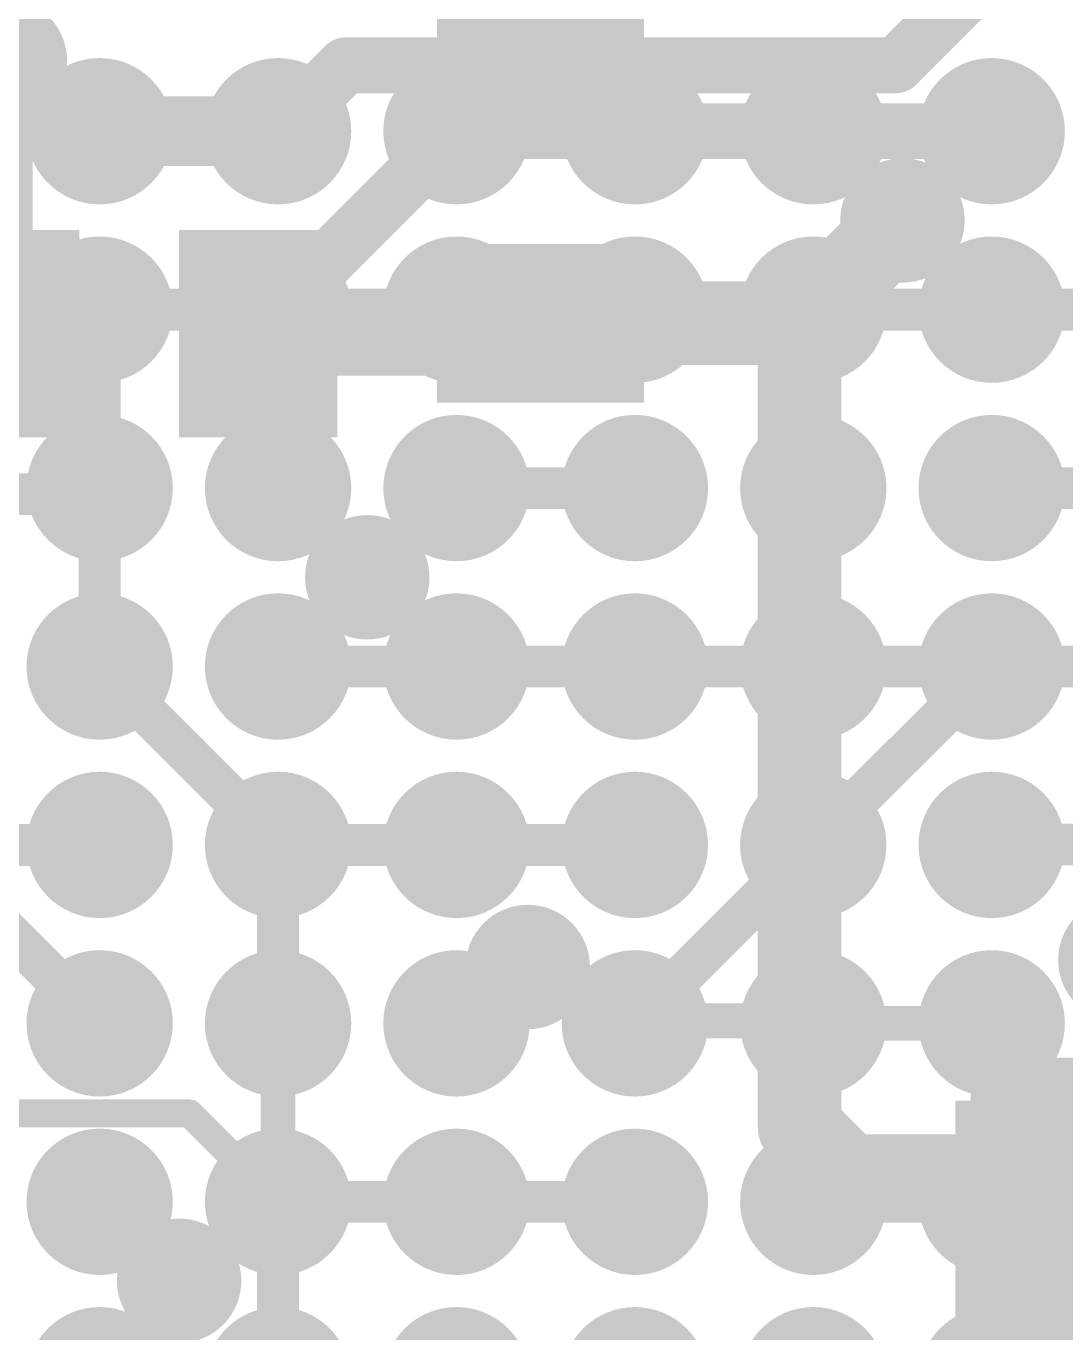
# Model space of a CAD drawing. Header units: millimetres. Extents: x -0.39 to 4.37, y -0.38 to 3.54.
# Drawn here: x 1.79 to 1.9392, y 1.5855 to 1.7729 of the extents above; entities that cross this region are included whole.
import ezdxf

# ---------------------------------------------------------------- set-up
doc = ezdxf.new("R2010")
doc.units = ezdxf.units.MM
doc.header["$MEASUREMENT"] = 0
for name, color, linetype in [('BottomLayer', 5, 'Continuous'), ('BottomPaste', 16, 'Continuous'), ('BottomSolder', 6, 'Continuous'), ('TopLayer', 1, 'Continuous'), ('TopPaste', 8, 'Continuous'), ('TopSolder', 216, 'Continuous'), ('ViaHoleLayer', 16, 'Continuous')]:
    doc.layers.add(name, color=color, linetype=linetype)

# ---------------------------------------------------------------- blocks, each defined once
blk = doc.blocks.new('RK3399_364')
at = {"layer": 'TopLayer'}
h = blk.add_hatch(color=1, dxfattribs=at)
edge = h.paths.add_edge_path()
edge.add_arc((-0.1023618, 0.0255905), 0.006496, 0, 360)
h = blk.add_hatch(color=1, dxfattribs=at)
edge = h.paths.add_edge_path()
edge.add_arc((-0.0767718, 0.0255905), 0.006496, 0, 360)
h = blk.add_hatch(color=1, dxfattribs=at)
edge = h.paths.add_edge_path()
edge.add_arc((-0.0511818, 0.0255905), 0.006496, 0, 360)
h = blk.add_hatch(color=1, dxfattribs=at)
edge = h.paths.add_edge_path()
edge.add_arc((-0.0255898, 0.0255905), 0.006496, 0, 360)
h = blk.add_hatch(color=1, dxfattribs=at)
edge = h.paths.add_edge_path()
edge.add_arc((2e-07, 0.0255905), 0.006496, 0, 360)
h = blk.add_hatch(color=1, dxfattribs=at)
edge = h.paths.add_edge_path()
edge.add_arc((0.0255902, 0.0255905), 0.006496, 0, 360)
h = blk.add_hatch(color=1, dxfattribs=at)
edge = h.paths.add_edge_path()
edge.add_arc((-0.1023618, 5e-07), 0.006496, 0, 360)
h = blk.add_hatch(color=1, dxfattribs=at)
edge = h.paths.add_edge_path()
edge.add_arc((-0.0767718, 5e-07), 0.006496, 0, 360)
h = blk.add_hatch(color=1, dxfattribs=at)
edge = h.paths.add_edge_path()
edge.add_arc((-0.0511818, 5e-07), 0.006496, 0, 360)
h = blk.add_hatch(color=1, dxfattribs=at)
edge = h.paths.add_edge_path()
edge.add_arc((-0.0255898, 5e-07), 0.006496, 0, 360)
h = blk.add_hatch(color=1, dxfattribs=at)
edge = h.paths.add_edge_path()
edge.add_arc((2e-07, 5e-07), 0.006496, 0, 360)
h = blk.add_hatch(color=1, dxfattribs=at)
edge = h.paths.add_edge_path()
edge.add_arc((0.0255902, 5e-07), 0.006496, 0, 360)
h = blk.add_hatch(color=1, dxfattribs=at)
edge = h.paths.add_edge_path()
edge.add_arc((-0.1023618, -0.0255915), 0.006496, 0, 360)
h = blk.add_hatch(color=1, dxfattribs=at)
edge = h.paths.add_edge_path()
edge.add_arc((-0.0767718, -0.0255915), 0.006496, 0, 360)
h = blk.add_hatch(color=1, dxfattribs=at)
edge = h.paths.add_edge_path()
edge.add_arc((-0.0511818, -0.0255915), 0.006496, 0, 360)
h = blk.add_hatch(color=1, dxfattribs=at)
edge = h.paths.add_edge_path()
edge.add_arc((-0.0255898, -0.0255915), 0.006496, 0, 360)
h = blk.add_hatch(color=1, dxfattribs=at)
edge = h.paths.add_edge_path()
edge.add_arc((2e-07, -0.0255915), 0.006496, 0, 360)
h = blk.add_hatch(color=1, dxfattribs=at)
edge = h.paths.add_edge_path()
edge.add_arc((0.0255902, -0.0255915), 0.006496, 0, 360)
h = blk.add_hatch(color=1, dxfattribs=at)
edge = h.paths.add_edge_path()
edge.add_arc((-0.1023618, -0.0511815), 0.006496, 0, 360)
h = blk.add_hatch(color=1, dxfattribs=at)
edge = h.paths.add_edge_path()
edge.add_arc((-0.0767718, -0.0511815), 0.006496, 0, 360)
h = blk.add_hatch(color=1, dxfattribs=at)
edge = h.paths.add_edge_path()
edge.add_arc((-0.0511818, -0.0511815), 0.006496, 0, 360)
h = blk.add_hatch(color=1, dxfattribs=at)
edge = h.paths.add_edge_path()
edge.add_arc((-0.0255898, -0.0511815), 0.006496, 0, 360)
h = blk.add_hatch(color=1, dxfattribs=at)
edge = h.paths.add_edge_path()
edge.add_arc((2e-07, -0.0511815), 0.006496, 0, 360)
h = blk.add_hatch(color=1, dxfattribs=at)
edge = h.paths.add_edge_path()
edge.add_arc((0.0255902, -0.0511815), 0.006496, 0, 360)
h = blk.add_hatch(color=1, dxfattribs=at)
edge = h.paths.add_edge_path()
edge.add_arc((-0.1023618, -0.0767715), 0.006496, 0, 360)
h = blk.add_hatch(color=1, dxfattribs=at)
edge = h.paths.add_edge_path()
edge.add_arc((-0.0767718, -0.0767715), 0.006496, 0, 360)
h = blk.add_hatch(color=1, dxfattribs=at)
edge = h.paths.add_edge_path()
edge.add_arc((-0.0511818, -0.0767715), 0.006496, 0, 360)
h = blk.add_hatch(color=1, dxfattribs=at)
edge = h.paths.add_edge_path()
edge.add_arc((-0.0255898, -0.0767715), 0.006496, 0, 360)
h = blk.add_hatch(color=1, dxfattribs=at)
edge = h.paths.add_edge_path()
edge.add_arc((2e-07, -0.0767715), 0.006496, 0, 360)
h = blk.add_hatch(color=1, dxfattribs=at)
edge = h.paths.add_edge_path()
edge.add_arc((0.0255902, -0.0767715), 0.006496, 0, 360)
h = blk.add_hatch(color=1, dxfattribs=at)
edge = h.paths.add_edge_path()
edge.add_arc((-0.1023618, -0.1023615), 0.006496, 0, 360)
h = blk.add_hatch(color=1, dxfattribs=at)
edge = h.paths.add_edge_path()
edge.add_arc((-0.0767718, -0.1023615), 0.006496, 0, 360)
h = blk.add_hatch(color=1, dxfattribs=at)
edge = h.paths.add_edge_path()
edge.add_arc((-0.0511818, -0.1023615), 0.006496, 0, 360)
h = blk.add_hatch(color=1, dxfattribs=at)
edge = h.paths.add_edge_path()
edge.add_arc((-0.0255898, -0.1023615), 0.006496, 0, 360)
h = blk.add_hatch(color=1, dxfattribs=at)
edge = h.paths.add_edge_path()
edge.add_arc((2e-07, -0.1023615), 0.006496, 0, 360)
h = blk.add_hatch(color=1, dxfattribs=at)
edge = h.paths.add_edge_path()
edge.add_arc((0.0255902, -0.1023615), 0.006496, 0, 360)
h = blk.add_hatch(color=1, dxfattribs=at)
edge = h.paths.add_edge_path()
edge.add_arc((-0.1023618, -0.1279535), 0.006496, 0, 360)
h = blk.add_hatch(color=1, dxfattribs=at)
edge = h.paths.add_edge_path()
edge.add_arc((-0.0767718, -0.1279535), 0.006496, 0, 360)
h = blk.add_hatch(color=1, dxfattribs=at)
edge = h.paths.add_edge_path()
edge.add_arc((-0.0511818, -0.1279535), 0.006496, 0, 360)
h = blk.add_hatch(color=1, dxfattribs=at)
edge = h.paths.add_edge_path()
edge.add_arc((-0.0255898, -0.1279535), 0.006496, 0, 360)
h = blk.add_hatch(color=1, dxfattribs=at)
edge = h.paths.add_edge_path()
edge.add_arc((2e-07, -0.1279535), 0.006496, 0, 360)
h = blk.add_hatch(color=1, dxfattribs=at)
edge = h.paths.add_edge_path()
edge.add_arc((0.0255902, -0.1279535), 0.006496, 0, 360)
at = {"layer": 'TopPaste'}
h = blk.add_hatch(color=8, dxfattribs=at)
edge = h.paths.add_edge_path()
edge.add_arc((-0.1023618, 0.0255905), 0.006496, 0, 360)
h = blk.add_hatch(color=8, dxfattribs=at)
edge = h.paths.add_edge_path()
edge.add_arc((-0.0767718, 0.0255905), 0.006496, 0, 360)
h = blk.add_hatch(color=8, dxfattribs=at)
edge = h.paths.add_edge_path()
edge.add_arc((-0.0511818, 0.0255905), 0.006496, 0, 360)
h = blk.add_hatch(color=8, dxfattribs=at)
edge = h.paths.add_edge_path()
edge.add_arc((-0.0255898, 0.0255905), 0.006496, 0, 360)
h = blk.add_hatch(color=8, dxfattribs=at)
edge = h.paths.add_edge_path()
edge.add_arc((2e-07, 0.0255905), 0.006496, 0, 360)
h = blk.add_hatch(color=8, dxfattribs=at)
edge = h.paths.add_edge_path()
edge.add_arc((0.0255902, 0.0255905), 0.006496, 0, 360)
h = blk.add_hatch(color=8, dxfattribs=at)
edge = h.paths.add_edge_path()
edge.add_arc((-0.1023618, 5e-07), 0.006496, 0, 360)
h = blk.add_hatch(color=8, dxfattribs=at)
edge = h.paths.add_edge_path()
edge.add_arc((-0.0767718, 5e-07), 0.006496, 0, 360)
h = blk.add_hatch(color=8, dxfattribs=at)
edge = h.paths.add_edge_path()
edge.add_arc((-0.0511818, 5e-07), 0.006496, 0, 360)
h = blk.add_hatch(color=8, dxfattribs=at)
edge = h.paths.add_edge_path()
edge.add_arc((-0.0255898, 5e-07), 0.006496, 0, 360)
h = blk.add_hatch(color=8, dxfattribs=at)
edge = h.paths.add_edge_path()
edge.add_arc((2e-07, 5e-07), 0.006496, 0, 360)
h = blk.add_hatch(color=8, dxfattribs=at)
edge = h.paths.add_edge_path()
edge.add_arc((0.0255902, 5e-07), 0.006496, 0, 360)
h = blk.add_hatch(color=8, dxfattribs=at)
edge = h.paths.add_edge_path()
edge.add_arc((-0.1023618, -0.0255915), 0.006496, 0, 360)
h = blk.add_hatch(color=8, dxfattribs=at)
edge = h.paths.add_edge_path()
edge.add_arc((-0.0767718, -0.0255915), 0.006496, 0, 360)
h = blk.add_hatch(color=8, dxfattribs=at)
edge = h.paths.add_edge_path()
edge.add_arc((-0.0511818, -0.0255915), 0.006496, 0, 360)
h = blk.add_hatch(color=8, dxfattribs=at)
edge = h.paths.add_edge_path()
edge.add_arc((-0.0255898, -0.0255915), 0.006496, 0, 360)
h = blk.add_hatch(color=8, dxfattribs=at)
edge = h.paths.add_edge_path()
edge.add_arc((2e-07, -0.0255915), 0.006496, 0, 360)
h = blk.add_hatch(color=8, dxfattribs=at)
edge = h.paths.add_edge_path()
edge.add_arc((0.0255902, -0.0255915), 0.006496, 0, 360)
h = blk.add_hatch(color=8, dxfattribs=at)
edge = h.paths.add_edge_path()
edge.add_arc((-0.1023618, -0.0511815), 0.006496, 0, 360)
h = blk.add_hatch(color=8, dxfattribs=at)
edge = h.paths.add_edge_path()
edge.add_arc((-0.0767718, -0.0511815), 0.006496, 0, 360)
h = blk.add_hatch(color=8, dxfattribs=at)
edge = h.paths.add_edge_path()
edge.add_arc((-0.0511818, -0.0511815), 0.006496, 0, 360)
h = blk.add_hatch(color=8, dxfattribs=at)
edge = h.paths.add_edge_path()
edge.add_arc((-0.0255898, -0.0511815), 0.006496, 0, 360)
h = blk.add_hatch(color=8, dxfattribs=at)
edge = h.paths.add_edge_path()
edge.add_arc((2e-07, -0.0511815), 0.006496, 0, 360)
h = blk.add_hatch(color=8, dxfattribs=at)
edge = h.paths.add_edge_path()
edge.add_arc((0.0255902, -0.0511815), 0.006496, 0, 360)
h = blk.add_hatch(color=8, dxfattribs=at)
edge = h.paths.add_edge_path()
edge.add_arc((-0.1023618, -0.0767715), 0.006496, 0, 360)
h = blk.add_hatch(color=8, dxfattribs=at)
edge = h.paths.add_edge_path()
edge.add_arc((-0.0767718, -0.0767715), 0.006496, 0, 360)
h = blk.add_hatch(color=8, dxfattribs=at)
edge = h.paths.add_edge_path()
edge.add_arc((-0.0511818, -0.0767715), 0.006496, 0, 360)
h = blk.add_hatch(color=8, dxfattribs=at)
edge = h.paths.add_edge_path()
edge.add_arc((-0.0255898, -0.0767715), 0.006496, 0, 360)
h = blk.add_hatch(color=8, dxfattribs=at)
edge = h.paths.add_edge_path()
edge.add_arc((2e-07, -0.0767715), 0.006496, 0, 360)
h = blk.add_hatch(color=8, dxfattribs=at)
edge = h.paths.add_edge_path()
edge.add_arc((0.0255902, -0.0767715), 0.006496, 0, 360)
h = blk.add_hatch(color=8, dxfattribs=at)
edge = h.paths.add_edge_path()
edge.add_arc((-0.1023618, -0.1023615), 0.006496, 0, 360)
h = blk.add_hatch(color=8, dxfattribs=at)
edge = h.paths.add_edge_path()
edge.add_arc((-0.0767718, -0.1023615), 0.006496, 0, 360)
h = blk.add_hatch(color=8, dxfattribs=at)
edge = h.paths.add_edge_path()
edge.add_arc((-0.0511818, -0.1023615), 0.006496, 0, 360)
h = blk.add_hatch(color=8, dxfattribs=at)
edge = h.paths.add_edge_path()
edge.add_arc((-0.0255898, -0.1023615), 0.006496, 0, 360)
h = blk.add_hatch(color=8, dxfattribs=at)
edge = h.paths.add_edge_path()
edge.add_arc((2e-07, -0.1023615), 0.006496, 0, 360)
h = blk.add_hatch(color=8, dxfattribs=at)
edge = h.paths.add_edge_path()
edge.add_arc((0.0255902, -0.1023615), 0.006496, 0, 360)
h = blk.add_hatch(color=8, dxfattribs=at)
edge = h.paths.add_edge_path()
edge.add_arc((-0.1023618, -0.1279535), 0.006496, 0, 360)
h = blk.add_hatch(color=8, dxfattribs=at)
edge = h.paths.add_edge_path()
edge.add_arc((-0.0767718, -0.1279535), 0.006496, 0, 360)
h = blk.add_hatch(color=8, dxfattribs=at)
edge = h.paths.add_edge_path()
edge.add_arc((-0.0511818, -0.1279535), 0.006496, 0, 360)
h = blk.add_hatch(color=8, dxfattribs=at)
edge = h.paths.add_edge_path()
edge.add_arc((-0.0255898, -0.1279535), 0.006496, 0, 360)
h = blk.add_hatch(color=8, dxfattribs=at)
edge = h.paths.add_edge_path()
edge.add_arc((2e-07, -0.1279535), 0.006496, 0, 360)
h = blk.add_hatch(color=8, dxfattribs=at)
edge = h.paths.add_edge_path()
edge.add_arc((0.0255902, -0.1279535), 0.006496, 0, 360)
at = {"layer": 'TopSolder'}
h = blk.add_hatch(color=216, dxfattribs=at)
edge = h.paths.add_edge_path()
edge.add_arc((-0.1023618, 0.0511805), 0.010496, 0, 360)
h = blk.add_hatch(color=216, dxfattribs=at)
edge = h.paths.add_edge_path()
edge.add_arc((-0.0767718, 0.0511805), 0.010496, 0, 360)
h = blk.add_hatch(color=216, dxfattribs=at)
edge = h.paths.add_edge_path()
edge.add_arc((-0.0511818, 0.0511805), 0.010496, 0, 360)
h = blk.add_hatch(color=216, dxfattribs=at)
edge = h.paths.add_edge_path()
edge.add_arc((-0.0255898, 0.0511805), 0.010496, 0, 360)
h = blk.add_hatch(color=216, dxfattribs=at)
edge = h.paths.add_edge_path()
edge.add_arc((2e-07, 0.0511805), 0.010496, 0, 360)
h = blk.add_hatch(color=216, dxfattribs=at)
edge = h.paths.add_edge_path()
edge.add_arc((0.0255902, 0.0511805), 0.010496, 0, 360)
h = blk.add_hatch(color=216, dxfattribs=at)
edge = h.paths.add_edge_path()
edge.add_arc((-0.1023618, 0.0255905), 0.010496, 0, 360)
h = blk.add_hatch(color=216, dxfattribs=at)
edge = h.paths.add_edge_path()
edge.add_arc((-0.0767718, 0.0255905), 0.010496, 0, 360)
h = blk.add_hatch(color=216, dxfattribs=at)
edge = h.paths.add_edge_path()
edge.add_arc((-0.0511818, 0.0255905), 0.010496, 0, 360)
h = blk.add_hatch(color=216, dxfattribs=at)
edge = h.paths.add_edge_path()
edge.add_arc((-0.0255898, 0.0255905), 0.010496, 0, 360)
h = blk.add_hatch(color=216, dxfattribs=at)
edge = h.paths.add_edge_path()
edge.add_arc((2e-07, 0.0255905), 0.010496, 0, 360)
h = blk.add_hatch(color=216, dxfattribs=at)
edge = h.paths.add_edge_path()
edge.add_arc((0.0255902, 0.0255905), 0.010496, 0, 360)
h = blk.add_hatch(color=216, dxfattribs=at)
edge = h.paths.add_edge_path()
edge.add_arc((-0.1023618, 5e-07), 0.010496, 0, 360)
h = blk.add_hatch(color=216, dxfattribs=at)
edge = h.paths.add_edge_path()
edge.add_arc((-0.0767718, 5e-07), 0.010496, 0, 360)
h = blk.add_hatch(color=216, dxfattribs=at)
edge = h.paths.add_edge_path()
edge.add_arc((-0.0511818, 5e-07), 0.010496, 0, 360)
h = blk.add_hatch(color=216, dxfattribs=at)
edge = h.paths.add_edge_path()
edge.add_arc((-0.0255898, 5e-07), 0.010496, 0, 360)
h = blk.add_hatch(color=216, dxfattribs=at)
edge = h.paths.add_edge_path()
edge.add_arc((2e-07, 5e-07), 0.010496, 0, 360)
h = blk.add_hatch(color=216, dxfattribs=at)
edge = h.paths.add_edge_path()
edge.add_arc((0.0255902, 5e-07), 0.010496, 0, 360)
h = blk.add_hatch(color=216, dxfattribs=at)
edge = h.paths.add_edge_path()
edge.add_arc((-0.1023618, -0.0255915), 0.010496, 0, 360)
h = blk.add_hatch(color=216, dxfattribs=at)
edge = h.paths.add_edge_path()
edge.add_arc((-0.0767718, -0.0255915), 0.010496, 0, 360)
h = blk.add_hatch(color=216, dxfattribs=at)
edge = h.paths.add_edge_path()
edge.add_arc((-0.0511818, -0.0255915), 0.010496, 0, 360)
h = blk.add_hatch(color=216, dxfattribs=at)
edge = h.paths.add_edge_path()
edge.add_arc((-0.0255898, -0.0255915), 0.010496, 0, 360)
h = blk.add_hatch(color=216, dxfattribs=at)
edge = h.paths.add_edge_path()
edge.add_arc((2e-07, -0.0255915), 0.010496, 0, 360)
h = blk.add_hatch(color=216, dxfattribs=at)
edge = h.paths.add_edge_path()
edge.add_arc((0.0255902, -0.0255915), 0.010496, 0, 360)
h = blk.add_hatch(color=216, dxfattribs=at)
edge = h.paths.add_edge_path()
edge.add_arc((-0.1023618, -0.0511815), 0.010496, 0, 360)
h = blk.add_hatch(color=216, dxfattribs=at)
edge = h.paths.add_edge_path()
edge.add_arc((-0.0767718, -0.0511815), 0.010496, 0, 360)
h = blk.add_hatch(color=216, dxfattribs=at)
edge = h.paths.add_edge_path()
edge.add_arc((-0.0511818, -0.0511815), 0.010496, 0, 360)
h = blk.add_hatch(color=216, dxfattribs=at)
edge = h.paths.add_edge_path()
edge.add_arc((-0.0255898, -0.0511815), 0.010496, 0, 360)
h = blk.add_hatch(color=216, dxfattribs=at)
edge = h.paths.add_edge_path()
edge.add_arc((2e-07, -0.0511815), 0.010496, 0, 360)
h = blk.add_hatch(color=216, dxfattribs=at)
edge = h.paths.add_edge_path()
edge.add_arc((0.0255902, -0.0511815), 0.010496, 0, 360)
h = blk.add_hatch(color=216, dxfattribs=at)
edge = h.paths.add_edge_path()
edge.add_arc((-0.1023618, -0.0767715), 0.010496, 0, 360)
h = blk.add_hatch(color=216, dxfattribs=at)
edge = h.paths.add_edge_path()
edge.add_arc((-0.0767718, -0.0767715), 0.010496, 0, 360)
h = blk.add_hatch(color=216, dxfattribs=at)
edge = h.paths.add_edge_path()
edge.add_arc((-0.0511818, -0.0767715), 0.010496, 0, 360)
h = blk.add_hatch(color=216, dxfattribs=at)
edge = h.paths.add_edge_path()
edge.add_arc((-0.0255898, -0.0767715), 0.010496, 0, 360)
h = blk.add_hatch(color=216, dxfattribs=at)
edge = h.paths.add_edge_path()
edge.add_arc((2e-07, -0.0767715), 0.010496, 0, 360)
h = blk.add_hatch(color=216, dxfattribs=at)
edge = h.paths.add_edge_path()
edge.add_arc((0.0255902, -0.0767715), 0.010496, 0, 360)
h = blk.add_hatch(color=216, dxfattribs=at)
edge = h.paths.add_edge_path()
edge.add_arc((-0.1023618, -0.1023615), 0.010496, 0, 360)
h = blk.add_hatch(color=216, dxfattribs=at)
edge = h.paths.add_edge_path()
edge.add_arc((-0.0767718, -0.1023615), 0.010496, 0, 360)
h = blk.add_hatch(color=216, dxfattribs=at)
edge = h.paths.add_edge_path()
edge.add_arc((-0.0511818, -0.1023615), 0.010496, 0, 360)
h = blk.add_hatch(color=216, dxfattribs=at)
edge = h.paths.add_edge_path()
edge.add_arc((-0.0255898, -0.1023615), 0.010496, 0, 360)
h = blk.add_hatch(color=216, dxfattribs=at)
edge = h.paths.add_edge_path()
edge.add_arc((2e-07, -0.1023615), 0.010496, 0, 360)
h = blk.add_hatch(color=216, dxfattribs=at)
edge = h.paths.add_edge_path()
edge.add_arc((0.0255902, -0.1023615), 0.010496, 0, 360)
h = blk.add_hatch(color=216, dxfattribs=at)
edge = h.paths.add_edge_path()
edge.add_arc((-0.1023618, -0.1279535), 0.010496, 0, 360)
h = blk.add_hatch(color=216, dxfattribs=at)
edge = h.paths.add_edge_path()
edge.add_arc((-0.0767718, -0.1279535), 0.010496, 0, 360)
h = blk.add_hatch(color=216, dxfattribs=at)
edge = h.paths.add_edge_path()
edge.add_arc((-0.0511818, -0.1279535), 0.010496, 0, 360)
h = blk.add_hatch(color=216, dxfattribs=at)
edge = h.paths.add_edge_path()
edge.add_arc((-0.0255898, -0.1279535), 0.010496, 0, 360)
h = blk.add_hatch(color=216, dxfattribs=at)
edge = h.paths.add_edge_path()
edge.add_arc((2e-07, -0.1279535), 0.010496, 0, 360)
h = blk.add_hatch(color=216, dxfattribs=at)
edge = h.paths.add_edge_path()
edge.add_arc((0.0255902, -0.1279535), 0.010496, 0, 360)
blk = doc.blocks.new('C__0402_B_450')
at = {"layer": 'BottomLayer'}
for points in [[(-0.009499999999999996, 0.0125), (-0.009500000000000003, -0.0125), (-0.0275, -0.0125), (-0.0275, 0.0125)], [(0.0275, 0.0125), (0.0275, -0.0125), (0.009499999999999996, -0.0125), (0.009500000000000003, 0.0125)]]:
    blk.add_hatch(color=5, dxfattribs=at).paths.add_polyline_path(points)
at = {"layer": 'BottomPaste'}
for points in [[(-0.009499999999999996, 0.0125), (-0.009500000000000003, -0.0125), (-0.0275, -0.0125), (-0.0275, 0.0125)], [(0.0275, 0.0125), (0.0275, -0.0125), (0.009499999999999996, -0.0125), (0.009500000000000003, 0.0125)]]:
    blk.add_hatch(color=16, dxfattribs=at).paths.add_polyline_path(points)
at = {"layer": 'BottomSolder'}
for points in [[(-0.007137799999999997, 0.0148622), (-0.007137800000000003, -0.0148622), (-0.0298622, -0.0148622), (-0.0298622, 0.0148622)], [(0.0298622, 0.0148622), (0.0298622, -0.0148622), (0.007137799999999997, -0.0148622), (0.007137800000000003, 0.0148622)]]:
    blk.add_hatch(color=6, dxfattribs=at).paths.add_polyline_path(points)
blk = doc.blocks.new('C__0402_B_454')
at = {"layer": 'BottomLayer'}
for points in [[(-0.009500000000000001, 0.0125), (-0.009499999999999998, -0.0125), (-0.0275, -0.0125), (-0.0275, 0.0125)], [(0.0275, 0.0125), (0.0275, -0.0125), (0.009500000000000001, -0.0125), (0.009499999999999998, 0.0125)]]:
    blk.add_hatch(color=5, dxfattribs=at).paths.add_polyline_path(points)
at = {"layer": 'BottomPaste'}
for points in [[(-0.009500000000000001, 0.0125), (-0.009499999999999998, -0.0125), (-0.0275, -0.0125), (-0.0275, 0.0125)], [(0.0275, 0.0125), (0.0275, -0.0125), (0.009500000000000001, -0.0125), (0.009499999999999998, 0.0125)]]:
    blk.add_hatch(color=16, dxfattribs=at).paths.add_polyline_path(points)
at = {"layer": 'BottomSolder'}
for points in [[(-0.007137800000000001, 0.0148622), (-0.007137799999999999, -0.0148622), (-0.0298622, -0.0148622), (-0.0298622, 0.0148622)], [(0.0298622, 0.0148622), (0.0298622, -0.0148622), (0.007137800000000001, -0.0148622), (0.007137799999999999, 0.0148622)]]:
    blk.add_hatch(color=6, dxfattribs=at).paths.add_polyline_path(points)
blk = doc.blocks.new('C__0603_B_535')
at = {"layer": 'BottomLayer'}
for points in [[(-0.015, 0.0175), (-0.015, -0.0175), (-0.045, -0.0175), (-0.045, 0.0175)], [(0.045, 0.0175), (0.045, -0.0175), (0.015, -0.0175), (0.015, 0.0175)]]:
    blk.add_hatch(color=5, dxfattribs=at).paths.add_polyline_path(points)
at = {"layer": 'BottomPaste'}
for points in [[(-0.015, 0.0175), (-0.015, -0.0175), (-0.045, -0.0175), (-0.045, 0.0175)], [(0.045, 0.0175), (0.045, -0.0175), (0.015, -0.0175), (0.015, 0.0175)]]:
    blk.add_hatch(color=16, dxfattribs=at).paths.add_polyline_path(points)
at = {"layer": 'BottomSolder'}
for points in [[(-0.011, 0.0215), (-0.011, -0.0215), (-0.049, -0.0215), (-0.049, 0.0215)], [(0.049, 0.0215), (0.049, -0.0215), (0.011, -0.0215), (0.011, 0.0215)]]:
    blk.add_hatch(color=6, dxfattribs=at).paths.add_polyline_path(points)

msp = doc.modelspace()

# ---------------------------------------------------------------- hatches: boundary and pattern name
at = {"layer": 'BottomLayer'}
h = msp.add_hatch(color=5, dxfattribs=at)
edge = h.paths.add_edge_path()
edge.add_arc((1.787, 1.768), 0.0049212, 0, 360)
h = msp.add_hatch(color=5, dxfattribs=at)
edge = h.paths.add_edge_path()
edge.add_arc((1.826, 1.758), 0.0049212, 0, 360)
h = msp.add_hatch(color=5, dxfattribs=at)
edge = h.paths.add_edge_path()
edge.add_arc((1.9157505, 1.7450742), 0.0049212, 0, 360)
h = msp.add_hatch(color=5, dxfattribs=at)
edge = h.paths.add_edge_path()
edge.add_arc((1.8389805, 1.6938922), 0.0049212, 0, 360)
h = msp.add_hatch(color=5, dxfattribs=at)
edge = h.paths.add_edge_path()
edge.add_arc((1.862, 1.638), 0.0049212, 0, 360)
msp.add_hatch(color=5, dxfattribs=at).paths.add_polyline_path([(1.927, 1.5609402), (2.008, 1.5609402), (2.008, 1.625), (1.927, 1.625)])
h = msp.add_hatch(color=5, dxfattribs=at)
edge = h.paths.add_edge_path()
edge.add_arc((1.812, 1.593), 0.0049212, 0, 360)
at = {"layer": 'BottomSolder'}
h = msp.add_hatch(color=6, dxfattribs=at)
edge = h.paths.add_edge_path()
edge.add_arc((1.787, 1.768), 0.0089212, 0, 360)
h = msp.add_hatch(color=6, dxfattribs=at)
edge = h.paths.add_edge_path()
edge.add_arc((1.826, 1.758), 0.0089212, 0, 360)
h = msp.add_hatch(color=6, dxfattribs=at)
edge = h.paths.add_edge_path()
edge.add_arc((1.9157505, 1.7450742), 0.0089212, 0, 360)
h = msp.add_hatch(color=6, dxfattribs=at)
edge = h.paths.add_edge_path()
edge.add_arc((1.8389805, 1.6938922), 0.0089212, 0, 360)
h = msp.add_hatch(color=6, dxfattribs=at)
edge = h.paths.add_edge_path()
edge.add_arc((1.947, 1.639), 0.0089212, 0, 360)
h = msp.add_hatch(color=6, dxfattribs=at)
edge = h.paths.add_edge_path()
edge.add_arc((1.862, 1.638), 0.0089212, 0, 360)
h = msp.add_hatch(color=6, dxfattribs=at)
edge = h.paths.add_edge_path()
edge.add_arc((1.812, 1.593), 0.0089212, 0, 360)
at = {"layer": 'TopLayer'}
h = msp.add_hatch(color=1, dxfattribs=at)
edge = h.paths.add_edge_path()
edge.add_arc((1.787, 1.768), 0.0049212, 0, 360)
h = msp.add_hatch(color=1, dxfattribs=at)
edge = h.paths.add_edge_path()
edge.add_arc((1.826, 1.758), 0.0049212, 0, 360)
h = msp.add_hatch(color=1, dxfattribs=at)
edge = h.paths.add_edge_path()
edge.add_arc((1.9157505, 1.7450742), 0.0049212, 0, 360)
h = msp.add_hatch(color=1, dxfattribs=at)
edge = h.paths.add_edge_path()
edge.add_arc((1.8389805, 1.6938922), 0.0049212, 0, 360)
h = msp.add_hatch(color=1, dxfattribs=at)
edge = h.paths.add_edge_path()
edge.add_arc((1.862, 1.638), 0.0049212, 0, 360)
h = msp.add_hatch(color=1, dxfattribs=at)
edge = h.paths.add_edge_path()
edge.add_arc((1.812, 1.593), 0.0049212, 0, 360)
at = {"layer": 'TopSolder'}
h = msp.add_hatch(color=216, dxfattribs=at)
edge = h.paths.add_edge_path()
edge.add_arc((1.787, 1.768), 0.0089212, 0, 360)
h = msp.add_hatch(color=216, dxfattribs=at)
edge = h.paths.add_edge_path()
edge.add_arc((1.826, 1.758), 0.0089212, 0, 360)
h = msp.add_hatch(color=216, dxfattribs=at)
edge = h.paths.add_edge_path()
edge.add_arc((1.9157505, 1.7450742), 0.0089212, 0, 360)
h = msp.add_hatch(color=216, dxfattribs=at)
edge = h.paths.add_edge_path()
edge.add_arc((1.8389805, 1.6938922), 0.0089212, 0, 360)
h = msp.add_hatch(color=216, dxfattribs=at)
edge = h.paths.add_edge_path()
edge.add_arc((1.947, 1.639), 0.0089212, 0, 360)
h = msp.add_hatch(color=216, dxfattribs=at)
edge = h.paths.add_edge_path()
edge.add_arc((1.862, 1.638), 0.0089212, 0, 360)
h = msp.add_hatch(color=216, dxfattribs=at)
edge = h.paths.add_edge_path()
edge.add_arc((1.812, 1.593), 0.0089212, 0, 360)
at = {"layer": 'ViaHoleLayer'}
h = msp.add_hatch(color=16, dxfattribs=at)
edge = h.paths.add_edge_path()
edge.add_arc((1.787, 1.768), 0.003937, 0, 360)
h = msp.add_hatch(color=16, dxfattribs=at)
edge = h.paths.add_edge_path()
edge.add_arc((1.826, 1.758), 0.003937, 0, 360)
h = msp.add_hatch(color=16, dxfattribs=at)
edge = h.paths.add_edge_path()
edge.add_arc((1.9157505, 1.7450742), 0.003937, 0, 360)
h = msp.add_hatch(color=16, dxfattribs=at)
edge = h.paths.add_edge_path()
edge.add_arc((1.8389805, 1.6938922), 0.003937, 0, 360)
h = msp.add_hatch(color=16, dxfattribs=at)
edge = h.paths.add_edge_path()
edge.add_arc((1.862, 1.638), 0.003937, 0, 360)
h = msp.add_hatch(color=16, dxfattribs=at)
edge = h.paths.add_edge_path()
edge.add_arc((1.812, 1.593), 0.003937, 0, 360)

# ---------------------------------------------------------------- linework, layer by layer
at = {"layer": 'BottomLayer'}
for points, const_width in [([(1.9148225, 1.7673222), (1.9473225, 1.7998222)], 0.008), ([(1.787, 1.7294997), (1.787, 1.768)], 0.008), ([(1.8264986, 1.758), (1.8358208, 1.7673222)], 0.008), ([(1.8358208, 1.7673222), (1.8638225, 1.7673222)], 0.008), ([(1.8638225, 1.7673222), (1.9148225, 1.7673222)], 0.008), ([(1.826, 1.758), (1.8264986, 1.758)], 0.008), ([(1.9009985, 1.7303222), (1.9157505, 1.7450742)], 0.012), ([(1.8638225, 1.7303222), (1.9009985, 1.7303222)], 0.012), ([(1.9009985, 1.6150295), (1.9009985, 1.7303222)], 0.012), ([(1.8233225, 1.7288222), (1.8638225, 1.7288222)], 0.012), ([(1.7863225, 1.7288222), (1.787, 1.7294997)], 0.008), ([(1.9009985, 1.6150295), (1.908028, 1.608)], 0.012), ([(1.908028, 1.608), (1.9366447, 1.608)], 0.012), ([(1.9366447, 1.608), (1.9448225, 1.5998222)], 0.012)]:
    msp.add_lwpolyline(points, dxfattribs=dict(at, const_width=const_width))
for points, const_width in [([(1.785, 1.768, 1), (1.789, 1.768, 1)], 0.004), ([(1.8338208, 1.7673222, 1), (1.8378208, 1.7673222, 1)], 0.004), ([(1.8338208, 1.7673222, 1), (1.8378208, 1.7673222, 1)], 0.004), ([(1.8618225, 1.7673222, 1), (1.8658225, 1.7673222, 1)], 0.004), ([(1.8618225, 1.7673222, 1), (1.8658225, 1.7673222, 1)], 0.004), ([(1.9128225, 1.7673222, 1), (1.9168225, 1.7673222, 1)], 0.004), ([(1.9128225, 1.7673222, 1), (1.9168225, 1.7673222, 1)], 0.004), ([(1.824, 1.758, 1), (1.828, 1.758, 1)], 0.004), ([(1.8244986, 1.758, 1), (1.8284986, 1.758, 1)], 0.004), ([(1.8244986, 1.758, 1), (1.8284986, 1.758, 1)], 0.004), ([(1.9127505, 1.7450742, 1), (1.9187505, 1.7450742, 1)], 0.006), ([(1.8608225, 1.7303222, 1), (1.8668225, 1.7303222, 1)], 0.006), ([(1.8979985, 1.7303222, 1), (1.9039985, 1.7303222, 1)], 0.006), ([(1.8979985, 1.7303222, 1), (1.9039985, 1.7303222, 1)], 0.006), ([(1.8979985, 1.7303222, 1), (1.9039985, 1.7303222, 1)], 0.006), ([(1.8203225, 1.7288222, 1), (1.8263225, 1.7288222, 1)], 0.006), ([(1.8608225, 1.7288222, 1), (1.8668225, 1.7288222, 1)], 0.006), ([(1.7843225, 1.7288222, 1), (1.7883225, 1.7288222, 1)], 0.004), ([(1.785, 1.7294997, 1), (1.789, 1.7294997, 1)], 0.004), ([(1.785, 1.7294997, 1), (1.789, 1.7294997, 1)], 0.004), ([(1.8979985, 1.6150295, 1), (1.9039985, 1.6150295, 1)], 0.006), ([(1.8979985, 1.6150295, 1), (1.9039985, 1.6150295, 1)], 0.006), ([(1.905028, 1.608, 1), (1.911028, 1.608, 1)], 0.006), ([(1.905028, 1.608, 1), (1.911028, 1.608, 1)], 0.006), ([(1.9336447, 1.608, 1), (1.9396447, 1.608, 1)], 0.006), ([(1.9336447, 1.608, 1), (1.9396447, 1.608, 1)], 0.006), ([(1.9418225, 1.5998222, 1), (1.9478225, 1.5998222, 1)], 0.006)]:
    msp.add_lwpolyline(points, format="xyb", close=True, dxfattribs=dict(at, const_width=const_width))
at = {"layer": 'TopLayer'}
for points, const_width in [([(1.8005945, 1.7578702), (1.8261845, 1.7578702)], 0.01), ([(1.8261835, 1.7322792), (1.8517745, 1.7578702)], 0.008), ([(1.8517745, 1.7578702), (1.8773665, 1.7578702)], 0.008), ([(1.8773665, 1.7578702), (1.9029565, 1.7578702)], 0.008), ([(1.9029565, 1.7578702), (1.9285465, 1.7578702)], 0.008), ([(1.9157505, 1.7450742), (1.9285465, 1.7578702)], 0.006), ([(1.9028225, 1.7328222), (1.9029565, 1.7326882)], 0.008), ([(1.9029565, 1.7322782), (1.9029565, 1.7326882)], 0.008), ([(1.9029565, 1.7066882), (1.9029565, 1.7322782)], 0.008), ([(1.8005935, 1.7322792), (1.8261835, 1.7322792)], 0.006), ([(1.8005935, 1.7322792), (1.8005945, 1.7322782)], 0.006), ([(1.8005945, 1.7066882), (1.8005945, 1.7322782)], 0.006), ([(1.8261845, 1.7322782), (1.8517745, 1.7322782)], 0.006), ([(1.8517745, 1.7322782), (1.8773665, 1.7322782)], 0.006), ([(1.8773665, 1.7322782), (1.9029565, 1.7322782)], 0.006), ([(1.9029565, 1.7322782), (1.9285465, 1.7322782)], 0.006), ([(1.9285465, 1.7322782), (1.9541385, 1.7322782)], 0.006), ([(1.8005945, 1.7066882), (1.8014605, 1.7058222)], 0.006), ([(1.8261845, 1.7066882), (1.8389805, 1.6938922)], 0.006), ([(1.8389805, 1.6938932), (1.8517745, 1.7066872)], 0.006), ([(1.8517745, 1.7066872), (1.8517745, 1.7066882)], 0.006), ([(1.8517745, 1.7066882), (1.8773665, 1.7066882)], 0.006), ([(1.9285465, 1.7066882), (1.9541385, 1.7066882)], 0.006), ([(1.7498225, 1.7058222), (1.8014605, 1.7058222)], 0.006), ([(1.8005945, 1.6810982), (1.8005945, 1.7049562)], 0.006), ([(1.8005945, 1.7049562), (1.8014605, 1.7058222)], 0.004), ([(1.8389805, 1.6938922), (1.8389805, 1.6938932)], 0.006), ([(1.8005945, 1.6810982), (1.8006581, 1.6810982)], 0.006), ([(1.8006581, 1.6810982), (1.8133268, 1.6684295)], 0.006), ([(1.8261845, 1.6810982), (1.8517745, 1.6810982)], 0.006), ([(1.8517745, 1.6810982), (1.8773665, 1.6810982)], 0.006), ([(1.8773665, 1.6810982), (1.9029565, 1.6810982)], 0.006), ([(1.9029565, 1.6810982), (1.9285465, 1.6810982)], 0.006), ([(1.9158151, 1.6683668), (1.9285465, 1.6810982)], 0.006), ([(1.9285465, 1.6810982), (1.9541385, 1.6810982)], 0.006), ([(1.8133268, 1.6684295), (1.8133905, 1.6684295)], 0.006), ([(1.8133905, 1.6683659), (1.8133905, 1.6684295)], 0.006), ([(1.8133905, 1.6683659), (1.8261845, 1.6555719)], 0.006), ([(1.9029565, 1.6555708), (1.9157525, 1.6683668)], 0.006), ([(1.9157525, 1.6683668), (1.9158151, 1.6683668)], 0.006), ([(1.7762153, 1.6555082), (1.8005945, 1.6555082)], 0.006), ([(1.7762153, 1.6542964), (1.8005945, 1.6299172)], 0.006), ([(1.8261845, 1.6555082), (1.8261845, 1.6555719)], 0.006), ([(1.8261845, 1.6317203), (1.8261845, 1.6555082)], 0.006), ([(1.8273953, 1.6555082), (1.8517745, 1.6555082)], 0.006), ([(1.8517745, 1.6555082), (1.8773665, 1.6555082)], 0.006), ([(1.8773665, 1.6554457), (1.8773665, 1.6555082)], 0.006), ([(1.8773665, 1.6299172), (1.9029565, 1.6555072)], 0.006), ([(1.9029565, 1.6555082), (1.9029565, 1.6555708)], 0.006), ([(1.9029565, 1.6555072), (1.9029565, 1.6555082)], 0.006), ([(1.9285465, 1.6554455), (1.9286718, 1.6555708)], 0.006), ([(1.9285465, 1.6554455), (1.9285465, 1.6555082)], 0.006), ([(1.9286718, 1.6555708), (1.9541385, 1.6555708)], 0.006), ([(1.8528764, 1.6299162), (1.8609602, 1.638)], 0.006), ([(1.8609602, 1.638), (1.862, 1.638)], 0.006), ([(1.8253768, 1.6309126), (1.8261845, 1.6317203)], 0.006), ([(1.8005945, 1.6299162), (1.8005945, 1.6299172)], 0.006), ([(1.8261845, 1.6043262), (1.8261845, 1.6299162)], 0.005), ([(1.8517745, 1.6299162), (1.8528764, 1.6299162)], 0.006), ([(1.8773665, 1.6299162), (1.8773665, 1.6299172)], 0.006), ([(1.8773665, 1.6299162), (1.8777445, 1.6302942)], 0.005), ([(1.8777445, 1.6302942), (1.9025785, 1.6302942)], 0.005), ([(1.9025785, 1.6302942), (1.9029565, 1.6299162)], 0.005), ([(1.9029565, 1.6299162), (1.9285465, 1.6299162)], 0.005), ([(1.9285465, 1.6043262), (1.9285465, 1.6297314)], 0.006), ([(1.7876783, 1.617), (1.8135107, 1.617)], 0.004), ([(1.8135107, 1.617), (1.8261845, 1.6043262)], 0.004), ([(1.8005945, 1.6043262), (1.8006341, 1.6043262)], 0.006), ([(1.8006341, 1.6043262), (1.8119603, 1.593)], 0.006), ([(1.8261845, 1.6043262), (1.8517745, 1.6043262)], 0.006), ([(1.8261845, 1.5787362), (1.8261845, 1.6043262)], 0.006), ([(1.8517745, 1.6043262), (1.8773665, 1.6043262)], 0.006), ([(1.9029565, 1.6043262), (1.9285465, 1.6043262)], 0.006), ([(1.9285465, 1.6043262), (1.9541385, 1.6043262)], 0.006), ([(1.8119603, 1.593), (1.812, 1.593)], 0.006)]:
    msp.add_lwpolyline(points, dxfattribs=dict(at, const_width=const_width))
for points, const_width in [([(1.7980945, 1.7578702, 1), (1.8030945, 1.7578702, 1)], 0.005), ([(1.8236845, 1.7578702, 1), (1.8286845, 1.7578702, 1)], 0.005), ([(1.8497745, 1.7578702, 1), (1.8537745, 1.7578702, 1)], 0.004), ([(1.8497745, 1.7578702, 1), (1.8537745, 1.7578702, 1)], 0.004), ([(1.8753665, 1.7578702, 1), (1.8793665, 1.7578702, 1)], 0.004), ([(1.8753665, 1.7578702, 1), (1.8793665, 1.7578702, 1)], 0.004), ([(1.9009565, 1.7578702, 1), (1.9049565, 1.7578702, 1)], 0.004), ([(1.9009565, 1.7578702, 1), (1.9049565, 1.7578702, 1)], 0.004), ([(1.9265465, 1.7578702, 1), (1.9305465, 1.7578702, 1)], 0.004), ([(1.9270465, 1.7578702, 1), (1.9300465, 1.7578702, 1)], 0.003), ([(1.9142505, 1.7450742, 1), (1.9172505, 1.7450742, 1)], 0.003), ([(1.8241835, 1.7322792, 1), (1.8281835, 1.7322792, 1)], 0.004), ([(1.9008225, 1.7328222, 1), (1.9048225, 1.7328222, 1)], 0.004), ([(1.9009565, 1.7326882, 1), (1.9049565, 1.7326882, 1)], 0.004), ([(1.9009565, 1.7326882, 1), (1.9049565, 1.7326882, 1)], 0.004), ([(1.9009565, 1.7322782, 1), (1.9049565, 1.7322782, 1)], 0.004), ([(1.9009565, 1.7322782, 1), (1.9049565, 1.7322782, 1)], 0.004), ([(1.7990935, 1.7322792, 1), (1.8020935, 1.7322792, 1)], 0.003), ([(1.7990935, 1.7322792, 1), (1.8020935, 1.7322792, 1)], 0.003), ([(1.7990945, 1.7322782, 1), (1.8020945, 1.7322782, 1)], 0.003), ([(1.7990945, 1.7322782, 1), (1.8020945, 1.7322782, 1)], 0.003), ([(1.8246835, 1.7322792, 1), (1.8276835, 1.7322792, 1)], 0.003), ([(1.8246845, 1.7322782, 1), (1.8276845, 1.7322782, 1)], 0.003), ([(1.8502745, 1.7322782, 1), (1.8532745, 1.7322782, 1)], 0.003), ([(1.8502745, 1.7322782, 1), (1.8532745, 1.7322782, 1)], 0.003), ([(1.8758665, 1.7322782, 1), (1.8788665, 1.7322782, 1)], 0.003), ([(1.8758665, 1.7322782, 1), (1.8788665, 1.7322782, 1)], 0.003), ([(1.9014565, 1.7322782, 1), (1.9044565, 1.7322782, 1)], 0.003), ([(1.9014565, 1.7322782, 1), (1.9044565, 1.7322782, 1)], 0.003), ([(1.9270465, 1.7322782, 1), (1.9300465, 1.7322782, 1)], 0.003), ([(1.9270465, 1.7322782, 1), (1.9300465, 1.7322782, 1)], 0.003), ([(1.7990945, 1.7066882, 1), (1.8020945, 1.7066882, 1)], 0.003), ([(1.7990945, 1.7066882, 1), (1.8020945, 1.7066882, 1)], 0.003), ([(1.8246845, 1.7066882, 1), (1.8276845, 1.7066882, 1)], 0.003), ([(1.8502745, 1.7066882, 1), (1.8532745, 1.7066882, 1)], 0.003), ([(1.8502745, 1.7066882, 1), (1.8532745, 1.7066882, 1)], 0.003), ([(1.8502745, 1.7066872, 1), (1.8532745, 1.7066872, 1)], 0.003), ([(1.8502745, 1.7066872, 1), (1.8532745, 1.7066872, 1)], 0.003), ([(1.8758665, 1.7066882, 1), (1.8788665, 1.7066882, 1)], 0.003), ([(1.9009565, 1.7066882, 1), (1.9049565, 1.7066882, 1)], 0.004), ([(1.9270465, 1.7066882, 1), (1.9300465, 1.7066882, 1)], 0.003), ([(1.7990945, 1.7049562, 1), (1.8020945, 1.7049562, 1)], 0.003), ([(1.7999605, 1.7058222, 1), (1.8029605, 1.7058222, 1)], 0.003), ([(1.7999605, 1.7058222, 1), (1.8029605, 1.7058222, 1)], 0.003), ([(1.8004605, 1.7058222, 1), (1.8024605, 1.7058222, 1)], 0.002), ([(1.7995945, 1.7049562, 1), (1.8015945, 1.7049562, 1)], 0.002), ([(1.8374805, 1.6938932, 1), (1.8404805, 1.6938932, 1)], 0.003), ([(1.8374805, 1.6938932, 1), (1.8404805, 1.6938932, 1)], 0.003), ([(1.8374805, 1.6938922, 1), (1.8404805, 1.6938922, 1)], 0.003), ([(1.8374805, 1.6938922, 1), (1.8404805, 1.6938922, 1)], 0.003), ([(1.7990945, 1.6810982, 1), (1.8020945, 1.6810982, 1)], 0.003), ([(1.7990945, 1.6810982, 1), (1.8020945, 1.6810982, 1)], 0.003), ([(1.7991581, 1.6810982, 1), (1.8021581, 1.6810982, 1)], 0.003), ([(1.7991581, 1.6810982, 1), (1.8021581, 1.6810982, 1)], 0.003), ([(1.8246845, 1.6810982, 1), (1.8276845, 1.6810982, 1)], 0.003), ([(1.8502745, 1.6810982, 1), (1.8532745, 1.6810982, 1)], 0.003), ([(1.8502745, 1.6810982, 1), (1.8532745, 1.6810982, 1)], 0.003), ([(1.8758665, 1.6810982, 1), (1.8788665, 1.6810982, 1)], 0.003), ([(1.8758665, 1.6810982, 1), (1.8788665, 1.6810982, 1)], 0.003), ([(1.9014565, 1.6810982, 1), (1.9044565, 1.6810982, 1)], 0.003), ([(1.9014565, 1.6810982, 1), (1.9044565, 1.6810982, 1)], 0.003), ([(1.9270465, 1.6810982, 1), (1.9300465, 1.6810982, 1)], 0.003), ([(1.9270465, 1.6810982, 1), (1.9300465, 1.6810982, 1)], 0.003), ([(1.9270465, 1.6810982, 1), (1.9300465, 1.6810982, 1)], 0.003), ([(1.8118268, 1.6684295, 1), (1.8148268, 1.6684295, 1)], 0.003), ([(1.8118268, 1.6684295, 1), (1.8148268, 1.6684295, 1)], 0.003), ([(1.8118905, 1.6684295, 1), (1.8148905, 1.6684295, 1)], 0.003), ([(1.8118905, 1.6684295, 1), (1.8148905, 1.6684295, 1)], 0.003), ([(1.8118905, 1.6683659, 1), (1.8148905, 1.6683659, 1)], 0.003), ([(1.8118905, 1.6683659, 1), (1.8148905, 1.6683659, 1)], 0.003), ([(1.9142525, 1.6683668, 1), (1.9172525, 1.6683668, 1)], 0.003), ([(1.9142525, 1.6683668, 1), (1.9172525, 1.6683668, 1)], 0.003), ([(1.9143151, 1.6683668, 1), (1.9173151, 1.6683668, 1)], 0.003), ([(1.9143151, 1.6683668, 1), (1.9173151, 1.6683668, 1)], 0.003), ([(1.7990945, 1.6555082, 1), (1.8020945, 1.6555082, 1)], 0.003), ([(1.8246845, 1.6555719, 1), (1.8276845, 1.6555719, 1)], 0.003), ([(1.8246845, 1.6555719, 1), (1.8276845, 1.6555719, 1)], 0.003), ([(1.8246845, 1.6555082, 1), (1.8276845, 1.6555082, 1)], 0.003), ([(1.8246845, 1.6555082, 1), (1.8276845, 1.6555082, 1)], 0.003), ([(1.8258953, 1.6555082, 1), (1.8288953, 1.6555082, 1)], 0.003), ([(1.8502745, 1.6555082, 1), (1.8532745, 1.6555082, 1)], 0.003), ([(1.8502745, 1.6555082, 1), (1.8532745, 1.6555082, 1)], 0.003), ([(1.8758665, 1.6555082, 1), (1.8788665, 1.6555082, 1)], 0.003), ([(1.8758665, 1.6555082, 1), (1.8788665, 1.6555082, 1)], 0.003), ([(1.8758665, 1.6554457, 1), (1.8788665, 1.6554457, 1)], 0.003), ([(1.9014565, 1.6555708, 1), (1.9044565, 1.6555708, 1)], 0.003), ([(1.9014565, 1.6555708, 1), (1.9044565, 1.6555708, 1)], 0.003), ([(1.9014565, 1.6555082, 1), (1.9044565, 1.6555082, 1)], 0.003), ([(1.9014565, 1.6555082, 1), (1.9044565, 1.6555082, 1)], 0.003), ([(1.9014565, 1.6555072, 1), (1.9044565, 1.6555072, 1)], 0.003), ([(1.9014565, 1.6555072, 1), (1.9044565, 1.6555072, 1)], 0.003), ([(1.9270465, 1.6555082, 1), (1.9300465, 1.6555082, 1)], 0.003), ([(1.9270465, 1.6554455, 1), (1.9300465, 1.6554455, 1)], 0.003), ([(1.9270465, 1.6554455, 1), (1.9300465, 1.6554455, 1)], 0.003), ([(1.9271718, 1.6555708, 1), (1.9301718, 1.6555708, 1)], 0.003), ([(1.9271718, 1.6555708, 1), (1.9301718, 1.6555708, 1)], 0.003), ([(1.8594602, 1.638, 1), (1.8624602, 1.638, 1)], 0.003), ([(1.8594602, 1.638, 1), (1.8624602, 1.638, 1)], 0.003), ([(1.8605, 1.638, 1), (1.8635, 1.638, 1)], 0.003), ([(1.8246845, 1.6317203, 1), (1.8276845, 1.6317203, 1)], 0.003), ([(1.8246845, 1.6317203, 1), (1.8276845, 1.6317203, 1)], 0.003), ([(1.7990945, 1.6299172, 1), (1.8020945, 1.6299172, 1)], 0.003), ([(1.7990945, 1.6299172, 1), (1.8020945, 1.6299172, 1)], 0.003), ([(1.7990945, 1.6299162, 1), (1.8020945, 1.6299162, 1)], 0.003), ([(1.8238768, 1.6309126, 1), (1.8268768, 1.6309126, 1)], 0.003), ([(1.8249345, 1.6299162, 1), (1.8274345, 1.6299162, 1)], 0.0025), ([(1.8502745, 1.6299162, 1), (1.8532745, 1.6299162, 1)], 0.003), ([(1.8513764, 1.6299162, 1), (1.8543764, 1.6299162, 1)], 0.003), ([(1.8513764, 1.6299162, 1), (1.8543764, 1.6299162, 1)], 0.003), ([(1.8758665, 1.6299172, 1), (1.8788665, 1.6299172, 1)], 0.003), ([(1.8758665, 1.6299172, 1), (1.8788665, 1.6299172, 1)], 0.003), ([(1.8758665, 1.6299162, 1), (1.8788665, 1.6299162, 1)], 0.003), ([(1.8761165, 1.6299162, 1), (1.8786165, 1.6299162, 1)], 0.0025), ([(1.8764945, 1.6302942, 1), (1.8789945, 1.6302942, 1)], 0.0025), ([(1.8764945, 1.6302942, 1), (1.8789945, 1.6302942, 1)], 0.0025), ([(1.9013285, 1.6302942, 1), (1.9038285, 1.6302942, 1)], 0.0025), ([(1.9013285, 1.6302942, 1), (1.9038285, 1.6302942, 1)], 0.0025), ([(1.9017065, 1.6299162, 1), (1.9042065, 1.6299162, 1)], 0.0025), ([(1.9017065, 1.6299162, 1), (1.9042065, 1.6299162, 1)], 0.0025), ([(1.9270465, 1.6297314, 1), (1.9300465, 1.6297314, 1)], 0.003), ([(1.9272965, 1.6299162, 1), (1.9297965, 1.6299162, 1)], 0.0025), ([(1.8125107, 1.617, 1), (1.8145107, 1.617, 1)], 0.002), ([(1.8125107, 1.617, 1), (1.8145107, 1.617, 1)], 0.002), ([(1.7990945, 1.6043262, 1), (1.8020945, 1.6043262, 1)], 0.003), ([(1.7991341, 1.6043262, 1), (1.8021341, 1.6043262, 1)], 0.003), ([(1.7991341, 1.6043262, 1), (1.8021341, 1.6043262, 1)], 0.003), ([(1.8246845, 1.6043262, 1), (1.8276845, 1.6043262, 1)], 0.003), ([(1.8246845, 1.6043262, 1), (1.8276845, 1.6043262, 1)], 0.003), ([(1.8249345, 1.6043262, 1), (1.8274345, 1.6043262, 1)], 0.0025), ([(1.8251845, 1.6043262, 1), (1.8271845, 1.6043262, 1)], 0.002), ([(1.8502745, 1.6043262, 1), (1.8532745, 1.6043262, 1)], 0.003), ([(1.8502745, 1.6043262, 1), (1.8532745, 1.6043262, 1)], 0.003), ([(1.8758665, 1.6043262, 1), (1.8788665, 1.6043262, 1)], 0.003), ([(1.9014565, 1.6043262, 1), (1.9044565, 1.6043262, 1)], 0.003), ([(1.9270465, 1.6043262, 1), (1.9300465, 1.6043262, 1)], 0.003), ([(1.9270465, 1.6043262, 1), (1.9300465, 1.6043262, 1)], 0.003), ([(1.9270465, 1.6043262, 1), (1.9300465, 1.6043262, 1)], 0.003), ([(1.8104603, 1.593, 1), (1.8134603, 1.593, 1)], 0.003), ([(1.8104603, 1.593, 1), (1.8134603, 1.593, 1)], 0.003), ([(1.8105, 1.593, 1), (1.8135, 1.593, 1)], 0.003)]:
    msp.add_lwpolyline(points, format="xyb", close=True, dxfattribs=dict(at, const_width=const_width))

# ---------------------------------------------------------------- block references
for name, p, rotation in [('RK3399_364', (1.8261847, 1.6299167), 180), ('C__0402_B_454', (1.8638225, 1.7488222), 270), ('C__0603_B_535', (1.9448225, 1.5698222), 270)]:
    msp.add_blockref(name, p, dxfattribs=dict(rotation=rotation))
msp.add_blockref('C__0402_B_450', (1.8048225, 1.7288222))

doc.saveas('drawing.dxf')
